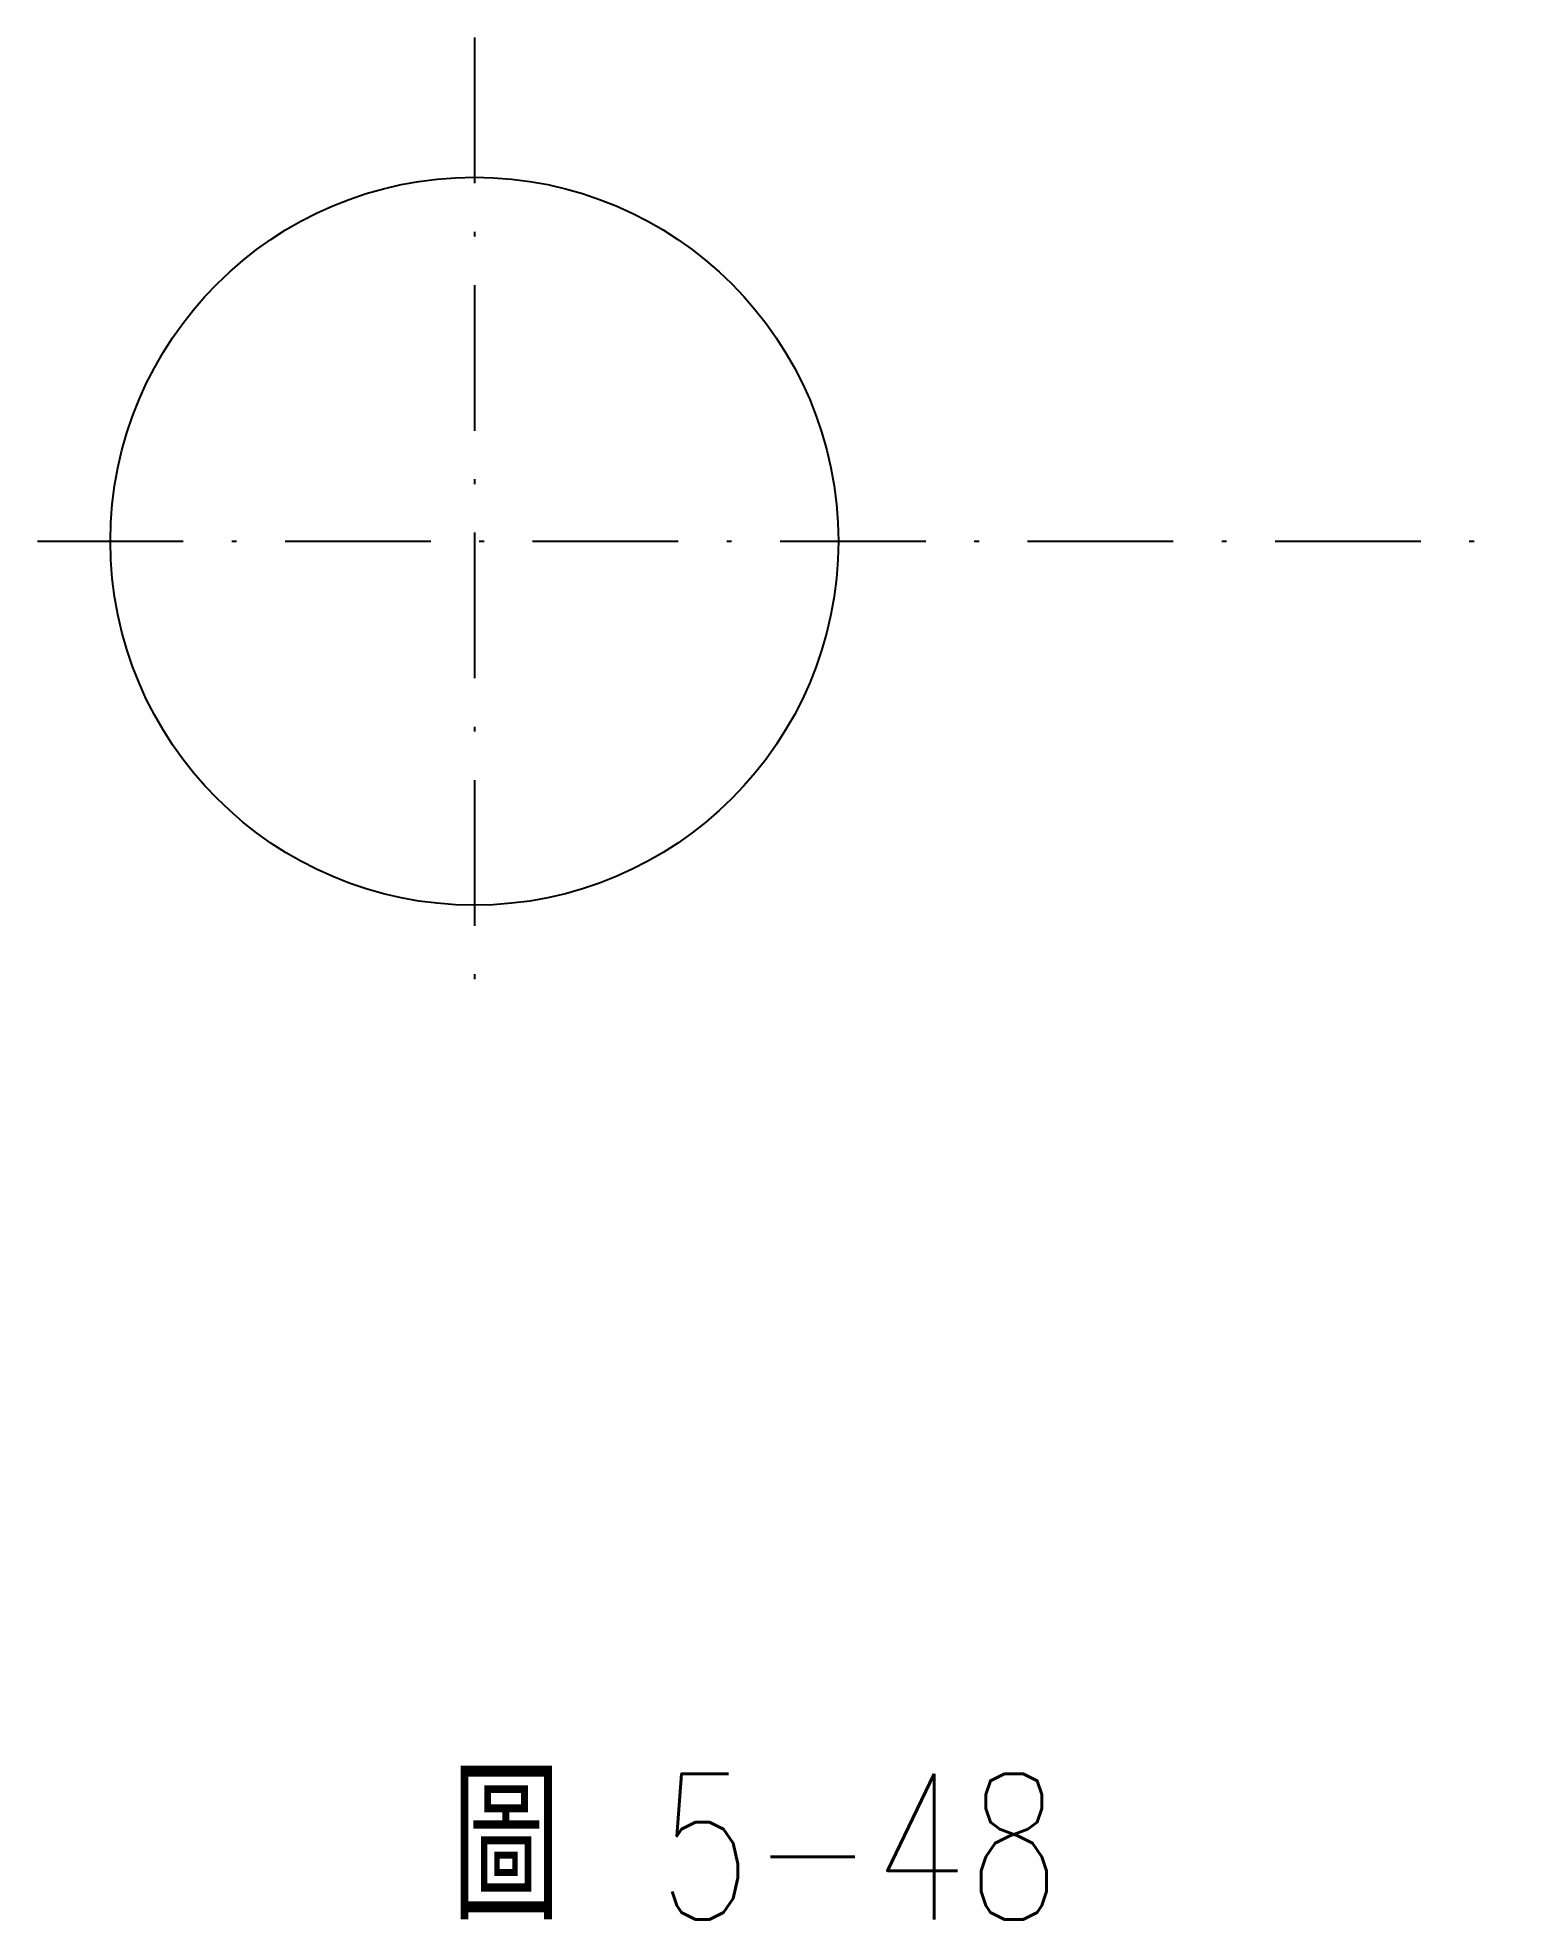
# Model space of a CAD drawing. Extents: x 257.8 to 288.4, y 103.3 to 142.1.
import ezdxf

# ---------------------------------------------------------------- set-up
doc = ezdxf.new("R2010")
doc.units = 0
doc.linetypes.add('CEN3', pattern=[5, 3, -1, 0, -1])
doc.layers.add('CENT3', color=1, linetype='CEN3')
doc.layers.add('輪廓線', color=7, linetype='CONTINUOUS')
doc.styles.add('CNS', font='txt.shx', dxfattribs={"width": 0.75, "height": 3, "bigfont": 'chineset.shx'})

msp = doc.modelspace()

# ---------------------------------------------------------------- linework, layer by layer
at = {"layer": 'CENT3'}
for p, q in [((266.831, 142.064), (266.831, 121.733)), ((257.831, 131.687), (288.406, 131.687))]:
    msp.add_line(p, q, dxfattribs=at)
at = {"layer": '輪廓線'}
msp.add_circle((266.831, 131.687), 7.5, dxfattribs=at)

# ---------------------------------------------------------------- texts
at = {"layer": '輪廓線', "style": 'CNS', "width": 0.75}
msp.add_text('圖 5-48', height=3, dxfattribs=at).set_placement((266.362, 103.29))

doc.saveas('drawing.dxf')
